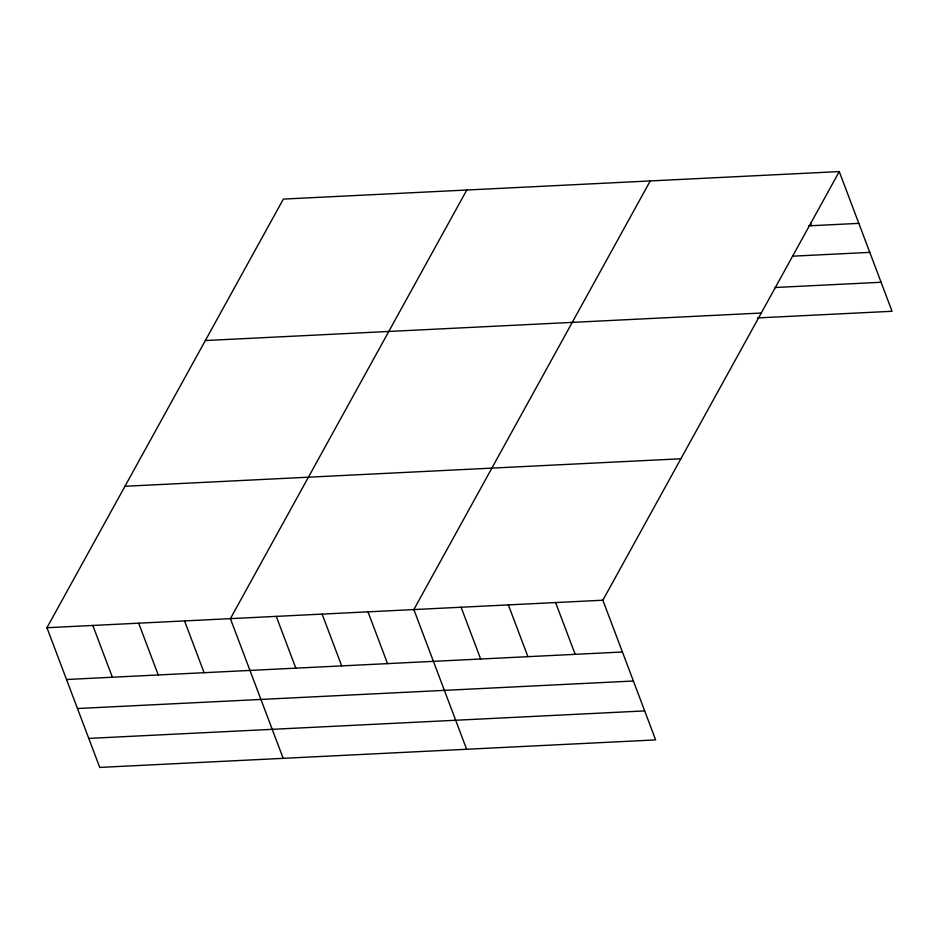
<?xml version="1.0" encoding="UTF-8"?>
<svg xmlns="http://www.w3.org/2000/svg" width="939" height="939" viewBox="0 0 939 939"><rect width="100%" height="100%" fill="white"/><g stroke="black" fill="none" stroke-linecap="round" stroke-linejoin="round"><path stroke-width="1.41" d="M839.266 171.579L602.861 600.221L655.645 739.909L99.734 767.421L46.95 627.721L283.355 199.091L839.266 171.579L892.05 311.279L757.456 317.934M466.8 190.007L230.395 618.648L283.191 758.348M650.258 180.934L413.853 609.575L466.636 749.263M808.714 225.841L858.833 223.365M792.469 256.194L869.796 252.368M775.133 287.51L881.087 282.263M205.348 340.54L761.247 313.027M124.969 486.273L680.869 458.772M46.95 627.721L602.861 600.221M66.516 679.507L622.428 651.995M77.479 708.522L633.391 681.01M88.771 738.406L644.682 710.905M810.545 222.977L811.578 225.7M555.606 602.556L575.173 654.342M508.351 604.892L527.918 656.678M461.096 607.228L480.662 659.014M367.982 611.841L387.549 663.615M322.124 614.106L341.69 665.892M276.266 616.383L295.832 668.157M184.537 620.914L204.103 672.7M138.679 623.191L158.245 674.965M92.808 625.456L112.375 677.242"/></g></svg>
